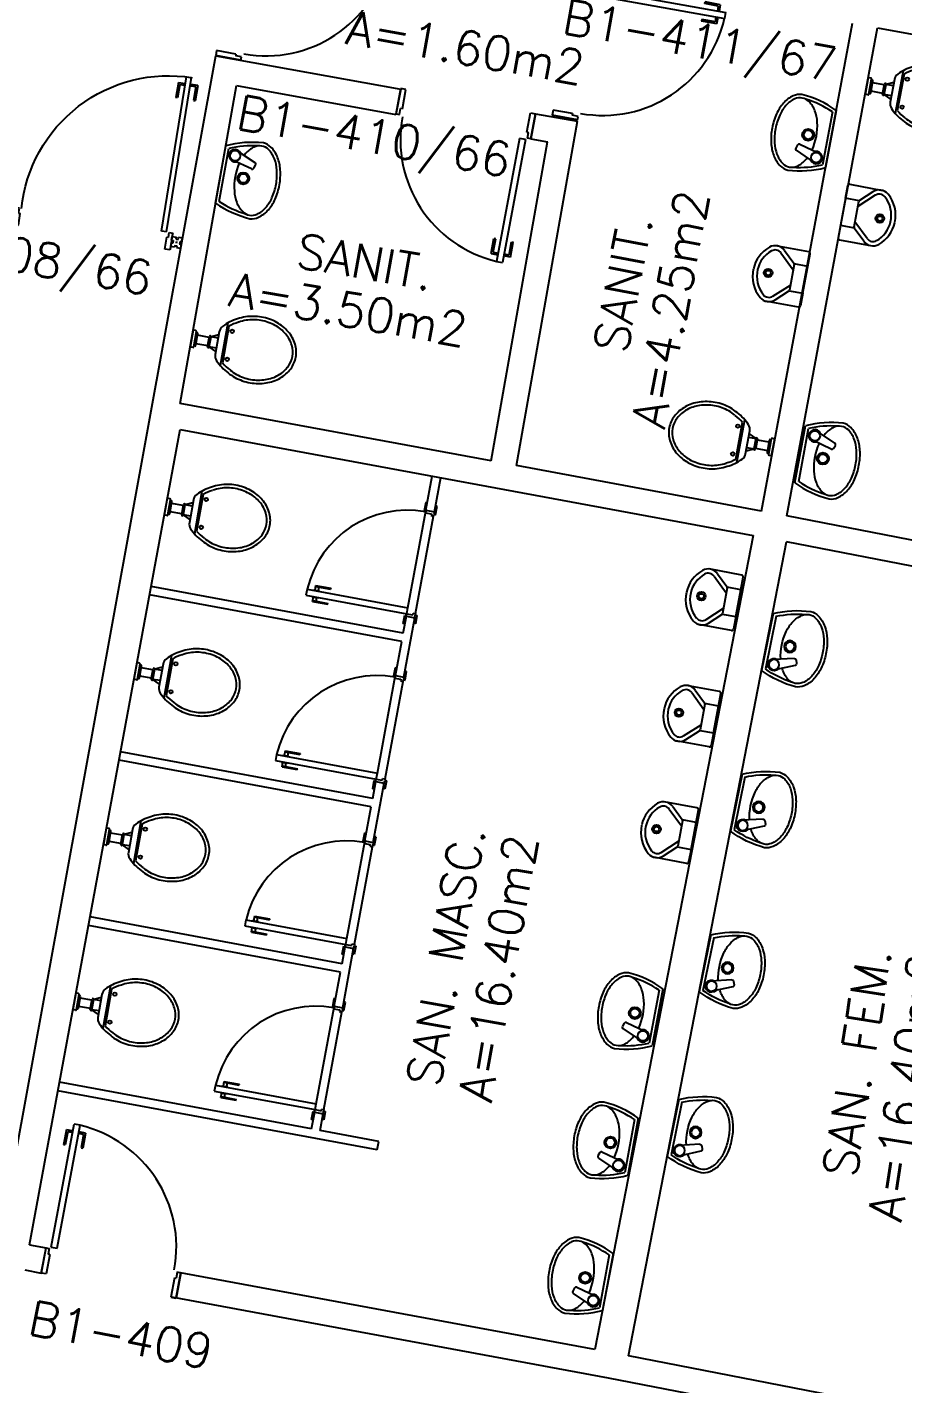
# Model space of a CAD drawing. Extents: x 26 to 324, y 73 to 188.
# Drawn here: x 254.72 to 259.85, y 159.82 to 167.75 of the extents above; entities that cross this region are included whole.
import ezdxf

# ---------------------------------------------------------------- set-up
doc = ezdxf.new("R2010")
doc.units = 0
doc.header["$LTSCALE"] = 0.01
doc.header["$MEASUREMENT"] = 0
doc.layers.get('0').update_dxf_attribs({"linetype": 'CONTINUOUS'})
for name, color, linetype in [('ALV', 2, 'CONTINUOUS'), ('DIV', 2, 'CONTINUOUS'), ('MARCO', 2, 'CONTINUOUS'), ('PEÇAS', 1, 'CONTINUOUS'), ('PORTA', 2, 'CONTINUOUS'), ('SOLEIRA', 1, 'CONTINUOUS'), ('TEXTO', 2, 'CONTINUOUS'), ('TEXTO-ENDEREÇO', 2, 'CONTINUOUS'), ('ÁREA', 2, 'CONTINUOUS')]:
    doc.layers.add(name, color=color, linetype=linetype)
doc.styles.add('UNB-100', font='simplex.shx', dxfattribs={"height": 0.2})
doc.styles.add('UNB-100-1', font='simplex.shx', dxfattribs={"height": 0.2})

# ---------------------------------------------------------------- blocks, each defined once
blk = doc.blocks.new('PDV2E-SLC')
at = {"layer": 'DIV'}
for p, q in [((0.0654, 0.0505), (0.0654, 0.9647)), ((0.0954, 0.9647), (0.0654, 0.9647)), ((0.0954, 0.0505), (0.0954, 0.9647)), ((0.0494, 0.05), (0.0293, 0.05)), ((0.0293, 0.05), (0.0293, 0.0347)), ((0.0293, 0.035), (0.0293, -0.035)), ((0.0494, 0.0199), (0.0494, 0.05)), ((0.0494, 0.0199), (0.0593, 0.0199)), ((0.0593, -0.05), (0.0593, 0.0199)), ((0.0654, 0.0505), (0.0954, 0.0505)), ((0.9279, -0.05), (0.9279, 0.0199)), ((0.9378, 0.0199), (0.9279, 0.0199)), ((0.9378, 0.05), (0.9579, 0.05)), ((0.9378, 0.0199), (0.9378, 0.05)), ((0.9579, 0.05), (0.9579, 0.0347)), ((0.9579, 0.035), (0.9579, -0.035)), ((0.0293, -0.035), (0.0293, -0.05)), ((0.0293, -0.05), (0.0593, -0.05)), ((0.9579, -0.05), (0.9279, -0.05)), ((0.9579, -0.035), (0.9579, -0.05))]:
    blk.add_line(p, q, dxfattribs=at)
at = {"layer": 'DIV', "color": 1}
for p, q in [((0.0229, 0.9247), (0.0629, 0.9247)), ((0.0229, 0.9247), (0.0229, 0.8347)), ((0.0329, 0.9147), (0.0629, 0.9147)), ((0.0329, 0.9147), (0.0329, 0.8347)), ((0.1375, 0.9247), (0.0975, 0.9247)), ((0.1275, 0.9147), (0.0975, 0.9147)), ((0.1275, 0.9147), (0.1275, 0.8347)), ((0.1375, 0.9247), (0.1375, 0.8347)), ((0.0329, 0.8347), (0.023, 0.8347)), ((0.1275, 0.8347), (0.1374, 0.8347))]:
    blk.add_line(p, q, dxfattribs=at)
blk.add_arc((0.0622, 0.1001), 0.8651, 356.67855, 90, dxfattribs=at)
blk = doc.blocks.new('MTT-SLC')
for p, q in [((-0.008, 0.03), (-0.03, 0.03)), ((-0.03, 0.03), (-0.03, 0.006)), ((-0.0185, 0.006), (-0.03, 0.006)), ((-0.0185, -0.006), (-0.0185, 0.006)), ((-0.008, 0.03), (-0.008, 0.02)), ((-0.008, 0.02), (0.008, 0.02)), ((-0.0051, 0), (0.0051, 0)), ((0, -0.0051), (0, 0.0051)), ((0.008, 0.03), (0.03, 0.03)), ((0.008, 0.03), (0.008, 0.02)), ((0.0205, -0.006), (0.0205, 0.006)), ((0.0205, 0.006), (0.03, 0.006)), ((0.03, 0.006), (0.03, 0.03)), ((-0.03, -0.03), (-0.03, -0.006)), ((-0.0185, -0.006), (-0.03, -0.006)), ((-0.008, -0.03), (-0.03, -0.03)), ((-0.008, -0.02), (0.008, -0.02)), ((-0.008, -0.03), (-0.008, -0.02)), ((0.008, -0.03), (0.008, -0.02)), ((0.008, -0.03), (0.03, -0.03)), ((0.0205, -0.006), (0.03, -0.006)), ((0.03, -0.006), (0.03, -0.03))]:
    blk.add_line(p, q)
blk = doc.blocks.new('LAVAT-P')
for p, q in [((-0.17, 0), (0.17, 0)), ((-0.1571, -0.02), (0.1571, -0.02)), ((0.0629, -0.1731), (0.0941, -0.0547)), ((0.102, -0.1867), (0.1508, -0.0744)), ((0.0693, -0.1851), (0.0895, -0.1921))]:
    blk.add_line(p, q)
for points in [[(0.0832, -0.0962, 0.121735), (-0.0823, -0.096, 0.073747), (-0.1451, -0.1217, 0.106861), (-0.1918, -0.165, 0.153587), (-0.2052, -0.2078, 0.153587)], [(-0.2052, -0.2078, 0.153587), (-0.1918, -0.2505, 0.106861), (-0.1451, -0.2938, 0.073747), (-0.0823, -0.3195, 0.060305), (0, -0.3295, 0.060305), (0.0823, -0.3195, 0.073747), (0.1451, -0.2938, 0.106861), (0.1918, -0.2505, 0.153587), (0.2052, -0.2078, 0.153587), (0.1918, -0.165, 0.106861), (0.1451, -0.1217, 0.014792), (0.1331, -0.1151, 0.039243)], [(-0.225, -0.2142, 0.136108), (-0.2082, -0.262, 0.106861), (-0.1553, -0.311, 0.073747), (-0.087, -0.3389, 0.060305), (0, -0.3495, 0.060305), (0.087, -0.3389, 0.073747), (0.1553, -0.311, 0.106861), (0.2082, -0.262, 0.136108), (0.225, -0.2142, 0.062982)]]:
    blk.add_lwpolyline(points, format="xyb")
for centre, radius in [((0.1225, -0.0645), 0.03), ((0, -0.1346), 0.0347), ((0, -0.1346), 0.0265)]:
    blk.add_circle(centre, radius)
for centre, radius, start, end in [((0.3757, -0.2542), 0.602, 155.02007, 176.19023), ((-0.3757, -0.2542), 0.602, 3.80977, 24.97993), ((0.3757, -0.2542), 0.582, 156.26859, 173.45785), ((0.1225, -0.0645), 0.0361, 302.46891, 199.25178), ((-0.3757, -0.2542), 0.582, 6.54215, 23.73141), ((0.0725, -0.1757), 0.01, 165.2139, 250.86035), ((0.0928, -0.1827), 0.01, 250.86035, 336.50679)]:
    blk.add_arc(centre, radius, start, end)
blk = doc.blocks.new('VDC-P')
for p, q in [((-0.1266, 0.1921), (0.1266, 0.1921)), ((-0.1089, 0.2021), (0.1089, 0.2021)), ((-0.0678, 0.1521), (0.0678, 0.1521)), ((-0.05, 0.1521), (-0.03, 0.1097)), ((-0.03, 0.1521), (-0.03, 0.1097)), ((0.03, 0.1097), (-0.03, 0.1097)), ((0.03, 0.0997), (-0.03, 0.0997)), ((-0.025, 0.0997), (-0.025, 0.03)), ((0.025, 0.0997), (0.025, 0.03)), ((0.03, 0.1521), (0.03, 0.1097)), ((0.05, 0.1521), (0.03, 0.1097)), ((-0.05, 0.015), (-0.05, 0)), ((-0.05, 0), (0.05, 0)), ((0.045, 0.02), (-0.045, 0.02)), ((-0.04, 0.025), (-0.04, 0.02)), ((0.035, 0.03), (-0.035, 0.03)), ((0.04, 0.025), (0.04, 0.02)), ((0.05, 0.015), (0.05, 0))]:
    blk.add_line(p, q)
for points in [[(0.1596, 0.2442, 0.050424), (0.1796, 0.2882, 0.082137), (0.195, 0.3811, 0.082137), (0.1796, 0.4739, 0.090148), (0.1379, 0.549, 0.104406), (0.0726, 0.6013, 0.117345), (0, 0.6186, 0.117345), (-0.0726, 0.6013, 0.104406), (-0.1379, 0.549, 0.090148), (-0.1796, 0.4739, 0.082137), (-0.195, 0.3811, 0.082137)], [(0.1423, 0.2543, 0.050424), (0.1607, 0.2946, 0.082137), (0.175, 0.3811, 0.082137), (0.1607, 0.4675, 0.090148), (0.1224, 0.5363, 0.104406), (0.0636, 0.5834, 0.117345), (0, 0.5986, 0.117345), (-0.0636, 0.5834, 0.104406), (-0.1224, 0.5363, 0.090148), (-0.1607, 0.4675, 0.082137), (-0.175, 0.3811, 0.082137)], [(-0.195, 0.3811, 0.082137), (-0.1796, 0.2882, 0.050424), (-0.1596, 0.2442, 0.104406)], [(-0.175, 0.3811, 0.082137), (-0.1607, 0.2946, 0.050424), (-0.1423, 0.2543, 0.050424)]]:
    blk.add_lwpolyline(points, format="xyb")
for centre in [(-0.083, 0.2256), (0.083, 0.2256)]:
    blk.add_circle(centre, 0.0101)
for centre, radius, start, end in [((0.0804, 0.3597), 0.2663, 205.68633, 226.75578), ((0.0804, 0.3597), 0.2463, 205.68633, 219.7706), ((-0.0804, 0.3597), 0.2663, 313.24422, 334.31367), ((-0.0804, 0.3597), 0.2463, 320.2294, 334.31367), ((-0.0678, 0.2021), 0.05, 226.75578, 270), ((0.0678, 0.2021), 0.05, 270, 313.24422), ((-0.03, 0.1047), 0.005, 90, 270), ((0.03, 0.1047), 0.005, 270, 90), ((-0.045, 0.015), 0.005, 90, 180), ((-0.035, 0.025), 0.005, 90, 180), ((0.035, 0.025), 0.005, 0, 90), ((0.045, 0.015), 0.005, 360, 90)]:
    blk.add_arc(centre, radius, start, end)
blk = doc.blocks.new('PE80-SLC')
for p, q in [((0.075, 0), (-0.075, 0)), ((-0.0749, -0.03), (-0.0749, 0)), ((0.075, 0), (0.075, -0.0199)), ((0.7769, 0.0097), (0.6869, 0.0097)), ((0.6869, -0.0003), (0.6869, 0.0096)), ((0.7769, 0.0097), (0.7769, -0.0303)), ((0.0401, -0.03), (-0.0749, -0.03)), ((0.075, -0.0199), (0.0401, -0.0199)), ((0.0401, -0.03), (0.0401, -0.0199)), ((0.085, -0.0299), (0.8169, -0.0299)), ((0.085, -0.0299), (0.085, -0.0649)), ((0.085, -0.0649), (0.8169, -0.0649)), ((0.7669, -0.0003), (0.6869, -0.0003)), ((0.7669, -0.0003), (0.7669, -0.0303)), ((0.7669, -0.0949), (0.7669, -0.0649)), ((0.7769, -0.1049), (0.7769, -0.0649)), ((0.8169, -0.0649), (0.8169, -0.0299)), ((0.7669, -0.0949), (0.6869, -0.0949)), ((0.6869, -0.0949), (0.6869, -0.1048)), ((0.7769, -0.1049), (0.6869, -0.1049)), ((0.0401, -0.771), (-0.0749, -0.771)), ((-0.0749, -0.771), (-0.0749, -0.801)), ((0.0401, -0.771), (0.0401, -0.7811)), ((0.075, -0.7811), (0.0401, -0.7811)), ((0.075, -0.801), (0.075, -0.7811)), ((0.075, -0.801), (-0.075, -0.801)), ((0.075, -0.8017), (-0.075, -0.8017))]:
    blk.add_line(p, q)
blk.add_arc((0.0853, -0.0303), 0.7313, 270, 357.34288)
blk = doc.blocks.new('MICTR-P')
for p, q in [((0.01, 0.165), (0.2051, 0.165)), ((0, 0.08), (0, 0.155)), ((0, 0.08), (0, -0.08)), ((0.081, 0.08), (0, 0.08)), ((0.1681, 0.1288), (0.08, 0.0456)), ((0.151, 0.147), (0.0831, 0.083)), ((0.08, -0.0757), (0.08, 0.0757)), ((0.1681, -0.1288), (0.08, -0.0456)), ((0, -0.08), (0, -0.155)), ((0, -0.08), (0.081, -0.08)), ((0.151, -0.147), (0.0831, -0.083)), ((0.01, -0.165), (0.2051, -0.165))]:
    blk.add_line(p, q)
for radius in [0.025, 0.015]:
    blk.add_circle((0.22, 0), radius)
for centre, radius, start, end in [((0.01, 0.155), 0.01, 90, 180), ((0.1973, 0.0979), 0.0675, 49.53195, 133.36342), ((0.09, 0.0757), 0.01, 133.36342, 180), ((0.1973, 0.0979), 0.0425, 49.53195, 133.36342), ((0.1137, 0), 0.1713, 357.40045, 49.53195), ((0.1137, 0), 0.1963, 358.27925, 49.53195), ((0.09, -0.0757), 0.01, 180, 226.63658), ((0.1137, 0), 0.1713, 310.46805, 357.35095), ((0.1137, 0), 0.1963, 310.46805, 357.70121), ((0.01, -0.155), 0.01, 180, 270), ((0.1973, -0.0979), 0.0675, 226.63658, 310.46805), ((0.1973, -0.0979), 0.0425, 226.63658, 310.46805)]:
    blk.add_arc(centre, radius, start, end)

msp = doc.modelspace()

# ---------------------------------------------------------------- linework, layer by layer
at = {"layer": 'ALV'}
for p, q in [((259.0212, 164.9247), (259.552, 167.7777)), ((259.1686, 164.8967), (259.6996, 167.751)), ((259.6996, 167.751), (261.1574, 167.4875)), ((254.0029, 157.5714), (255.8276, 167.587)), ((255.8276, 167.587), (256.91, 167.3914)), ((255.6197, 165.5544), (255.9485, 167.4127)), ((255.9485, 167.4127), (256.8816, 167.2441)), ((256.91, 167.3914), (256.8816, 167.2441)), ((257.5864, 165.1903), (257.9433, 167.2046)), ((257.699, 167.2488), (257.6706, 167.1015)), ((257.699, 167.2488), (257.9433, 167.2046)), ((257.4389, 165.2176), (257.769, 167.0837)), ((257.6706, 167.1015), (257.769, 167.0837)), ((257.4389, 165.2176), (255.6197, 165.5544)), ((254.7383, 160.6335), (255.6197, 165.4018)), ((255.6197, 165.4018), (258.9708, 164.7817)), ((259.0212, 164.9247), (257.5864, 165.1903)), ((262.7136, 164.2091), (259.1686, 164.8967)), ((258.9708, 164.7817), (258.0463, 160.0202)), ((258.2428, 159.9831), (259.1672, 164.7442)), ((262.5127, 164.0953), (259.1672, 164.7442)), ((254.7383, 160.6335), (254.8358, 160.615)), ((254.8077, 160.4676), (254.8358, 160.615)), ((254.711, 160.4859), (254.8077, 160.4676)), ((255.6241, 160.4686), (255.596, 160.3213)), ((258.0463, 160.0202), (255.5995, 160.4732)), ((260.6672, 159.5128), (258.2428, 159.9831))]:
    msp.add_line(p, q, dxfattribs=at)
msp.add_lwpolyline([(260.6377, 159.3659), (258.1248, 159.8532), (255.5714, 160.3258)], dxfattribs=at)
at = {"layer": 'DIV'}
for p, q in [((257.0577, 164.9289), (257.0947, 165.1289)), ((257.1069, 164.9199), (257.1438, 165.1198)), ((257.0577, 164.9289), (257.1069, 164.9199)), ((256.9159, 164.1619), (255.4414, 164.4349)), ((256.925, 164.2111), (255.4505, 164.4841)), ((256.925, 164.2111), (256.9432, 164.3094)), ((256.9281, 163.9529), (256.9924, 164.3003)), ((256.9432, 164.3094), (256.9924, 164.3003)), ((256.879, 163.9619), (256.9159, 164.1619)), ((256.879, 163.9619), (256.9281, 163.9529)), ((256.7463, 163.2441), (255.2715, 163.5171)), ((256.7372, 163.1949), (255.2624, 163.4679)), ((256.7463, 163.2441), (256.7645, 163.3424)), ((256.7493, 162.9859), (256.8135, 163.3334)), ((256.7645, 163.3424), (256.8136, 163.3334)), ((256.7001, 162.995), (256.7371, 163.195)), ((256.7001, 162.995), (256.7493, 162.9859)), ((256.5674, 162.2771), (255.0927, 162.5501)), ((256.5584, 162.228), (255.0836, 162.501)), ((256.5674, 162.2771), (256.5856, 162.3755)), ((256.5706, 162.0189), (256.6348, 162.3664)), ((256.5856, 162.3755), (256.6348, 162.3664)), ((256.5214, 162.028), (256.5584, 162.228)), ((256.5214, 162.028), (256.5706, 162.0189)), ((256.3887, 161.3101), (254.9138, 161.5832)), ((256.7729, 161.1882), (254.9047, 161.534)), ((256.3887, 161.3101), (256.4069, 161.4085)), ((256.4069, 161.4085), (256.456, 161.3994)), ((256.4379, 161.301), (256.456, 161.3994)), ((256.782, 161.2373), (256.4379, 161.301)), ((256.7729, 161.1882), (256.782, 161.2373))]:
    msp.add_line(p, q, dxfattribs=at)
at = {"layer": 'MARCO'}
for p, q in [((257.0561, 164.975), (257.047, 164.9258)), ((257.047, 164.9258), (257.0568, 164.924)), ((257.0568, 164.924), (257.055, 164.9142)), ((257.055, 164.9142), (257.0894, 164.9078)), ((257.0659, 164.9732), (257.0561, 164.975)), ((257.0577, 164.9289), (257.0568, 164.924)), ((257.0894, 164.9078), (257.0876, 164.898)), ((257.1023, 164.8953), (257.1042, 164.9051)), ((257.1069, 164.9199), (257.1042, 164.9051)), ((257.1042, 164.9051), (257.114, 164.9033)), ((257.1231, 164.9525), (257.1132, 164.9543)), ((257.114, 164.9033), (257.1231, 164.9525)), ((257.0876, 164.898), (257.1023, 164.8953)), ((256.9252, 164.267), (256.9343, 164.3162)), ((256.9343, 164.3162), (256.9441, 164.3144)), ((256.9432, 164.3094), (256.9441, 164.3144)), ((256.9441, 164.3144), (256.9459, 164.3242)), ((256.9459, 164.3242), (256.9803, 164.3178)), ((256.9803, 164.3178), (256.9822, 164.3277)), ((256.9822, 164.3277), (256.9969, 164.3249)), ((256.9924, 164.3003), (256.9951, 164.3151)), ((256.9969, 164.3249), (256.9951, 164.3151)), ((256.9951, 164.3151), (257.0049, 164.3133)), ((257.0049, 164.3133), (256.9958, 164.2641)), ((256.935, 164.2652), (256.9252, 164.267)), ((256.9958, 164.2641), (256.986, 164.2659)), ((256.8773, 164.008), (256.8682, 163.9589)), ((256.8682, 163.9589), (256.8781, 163.957)), ((256.8781, 163.957), (256.8762, 163.9472)), ((256.8871, 164.0062), (256.8773, 164.008)), ((256.879, 163.9619), (256.8781, 163.957)), ((256.9281, 163.9529), (256.9254, 163.9381)), ((256.9443, 163.9855), (256.9345, 163.9873)), ((256.9352, 163.9363), (256.9443, 163.9855)), ((256.8762, 163.9472), (256.9107, 163.9408)), ((256.9107, 163.9408), (256.9088, 163.931)), ((256.9088, 163.931), (256.9236, 163.9283)), ((256.9236, 163.9283), (256.9254, 163.9381)), ((256.9254, 163.9381), (256.9352, 163.9363)), ((256.7464, 163.3), (256.7555, 163.3492)), ((256.7555, 163.3492), (256.7654, 163.3474)), ((256.7645, 163.3424), (256.7654, 163.3474)), ((256.7654, 163.3474), (256.7672, 163.3572)), ((256.7672, 163.3572), (256.8016, 163.3508)), ((256.8016, 163.3508), (256.8034, 163.3607)), ((256.8034, 163.3607), (256.8182, 163.3579)), ((256.8136, 163.3334), (256.8163, 163.3481)), ((256.8182, 163.3579), (256.8163, 163.3481)), ((256.8163, 163.3481), (256.8262, 163.3463)), ((256.8262, 163.3463), (256.8171, 163.2971)), ((256.7563, 163.2982), (256.7464, 163.3)), ((256.8171, 163.2971), (256.8073, 163.2989)), ((256.6985, 163.041), (256.6894, 162.9919)), ((256.7083, 163.0392), (256.6985, 163.041)), ((256.7655, 163.0185), (256.7557, 163.0203)), ((256.7564, 162.9693), (256.7655, 163.0185)), ((256.6894, 162.9919), (256.6992, 162.9901)), ((256.6992, 162.9901), (256.6974, 162.9802)), ((256.6974, 162.9802), (256.7318, 162.9739)), ((256.7001, 162.995), (256.6992, 162.9901)), ((256.7318, 162.9739), (256.73, 162.964)), ((256.73, 162.964), (256.7448, 162.9613)), ((256.7448, 162.9613), (256.7466, 162.9711)), ((256.7493, 162.9859), (256.7466, 162.9711)), ((256.7466, 162.9711), (256.7564, 162.9693)), ((256.5676, 162.333), (256.5767, 162.3822)), ((256.5767, 162.3822), (256.5865, 162.3804)), ((256.5856, 162.3755), (256.5865, 162.3804)), ((256.5865, 162.3804), (256.5883, 162.3902)), ((256.5883, 162.3902), (256.6228, 162.3839)), ((256.6228, 162.3839), (256.6246, 162.3937)), ((256.6246, 162.3937), (256.6393, 162.391)), ((256.6348, 162.3664), (256.6375, 162.3811)), ((256.6393, 162.391), (256.6375, 162.3811)), ((256.6375, 162.3811), (256.6473, 162.3793)), ((256.6473, 162.3793), (256.6383, 162.3301)), ((256.5774, 162.3312), (256.5676, 162.333)), ((256.6383, 162.3301), (256.6284, 162.332)), ((256.5197, 162.074), (256.5106, 162.0249)), ((256.5296, 162.0722), (256.5197, 162.074)), ((256.5867, 162.0515), (256.5769, 162.0533)), ((256.5777, 162.0023), (256.5867, 162.0515)), ((256.5106, 162.0249), (256.5205, 162.0231)), ((256.5205, 162.0231), (256.5187, 162.0132)), ((256.5187, 162.0132), (256.5531, 162.0069)), ((256.5214, 162.028), (256.5205, 162.0231)), ((256.5531, 162.0069), (256.5513, 161.997)), ((256.5513, 161.997), (256.566, 161.9943)), ((256.566, 161.9943), (256.5678, 162.0041)), ((256.5706, 162.0189), (256.5678, 162.0041)), ((256.5678, 162.0041), (256.5777, 162.0023)), ((256.3889, 161.366), (256.398, 161.4152)), ((256.398, 161.4152), (256.4078, 161.4134)), ((256.4069, 161.4085), (256.4078, 161.4134)), ((256.4078, 161.4134), (256.4096, 161.4232)), ((256.4096, 161.4232), (256.444, 161.4169)), ((256.444, 161.4169), (256.4458, 161.4267)), ((256.4458, 161.4267), (256.4606, 161.424)), ((256.456, 161.3994), (256.4588, 161.4141)), ((256.4606, 161.424), (256.4588, 161.4141)), ((256.4588, 161.4141), (256.4686, 161.4123)), ((256.4686, 161.4123), (256.4595, 161.3632)), ((256.3987, 161.3642), (256.3889, 161.366)), ((256.4595, 161.3632), (256.4497, 161.365))]:
    msp.add_line(p, q, dxfattribs=at)
at = {"layer": 'PORTA'}
for p, q in [((256.3623, 164.4677), (256.3559, 164.4332)), ((256.3559, 164.4332), (256.9459, 164.3242)), ((256.3623, 164.4677), (256.9523, 164.3586)), ((256.3997, 164.4638), (256.3992, 164.4608)), ((256.3997, 164.4638), (256.4341, 164.4574)), ((256.412, 164.489), (256.4071, 164.4624)), ((256.4111, 164.4841), (256.4996, 164.4677)), ((256.412, 164.489), (256.5005, 164.4726)), ((256.4307, 164.4804), (256.4267, 164.4588)), ((256.4341, 164.4574), (256.4336, 164.4545)), ((256.5005, 164.4726), (256.4996, 164.4677)), ((256.3922, 164.4235), (256.3928, 164.4264)), ((256.3922, 164.4235), (256.4267, 164.4171)), ((256.3947, 164.3956), (256.3996, 164.4221)), ((256.3947, 164.3956), (256.4832, 164.3792)), ((256.3956, 164.4005), (256.4841, 164.3841)), ((256.4153, 164.3968), (256.4193, 164.4185)), ((256.4267, 164.4171), (256.4272, 164.4201)), ((256.4832, 164.3792), (256.4841, 164.3841)), ((256.9459, 164.3242), (256.9523, 164.3586)), ((256.1835, 163.5007), (256.1772, 163.4663)), ((256.1835, 163.5007), (256.7735, 163.3916)), ((256.221, 163.4968), (256.2204, 163.4939)), ((256.221, 163.4968), (256.2554, 163.4904)), ((256.2332, 163.522), (256.2283, 163.4954)), ((256.2323, 163.5171), (256.3208, 163.5007)), ((256.2332, 163.522), (256.3217, 163.5056)), ((256.252, 163.5134), (256.248, 163.4918)), ((256.2554, 163.4904), (256.2548, 163.4875)), ((256.3217, 163.5056), (256.3208, 163.5007)), ((256.1772, 163.4663), (256.7672, 163.3572)), ((256.2135, 163.4565), (256.214, 163.4594)), ((256.2135, 163.4565), (256.2479, 163.4501)), ((256.216, 163.4286), (256.2209, 163.4551)), ((256.216, 163.4286), (256.3045, 163.4122)), ((256.2169, 163.4335), (256.3054, 163.4171)), ((256.2365, 163.4299), (256.2405, 163.4515)), ((256.2479, 163.4501), (256.2485, 163.4531)), ((256.3045, 163.4122), (256.3054, 163.4171)), ((256.7672, 163.3572), (256.7735, 163.3916)), ((256.0047, 162.5337), (255.9983, 162.4993)), ((256.0047, 162.5337), (256.5947, 162.4246)), ((256.0421, 162.5298), (256.0416, 162.5269)), ((256.0421, 162.5298), (256.0765, 162.5235)), ((256.0544, 162.555), (256.0495, 162.5285)), ((256.0535, 162.5501), (256.142, 162.5337)), ((256.0544, 162.555), (256.1429, 162.5387)), ((256.0732, 162.5465), (256.0692, 162.5248)), ((256.0765, 162.5235), (256.076, 162.5205)), ((256.1429, 162.5387), (256.142, 162.5337)), ((255.9983, 162.4993), (256.5883, 162.3902)), ((256.0347, 162.4895), (256.0352, 162.4925)), ((256.0347, 162.4895), (256.0691, 162.4832)), ((256.0371, 162.4616), (256.042, 162.4881)), ((256.0371, 162.4616), (256.1256, 162.4452)), ((256.038, 162.4665), (256.1265, 162.4502)), ((256.0577, 162.4629), (256.0617, 162.4845)), ((256.0691, 162.4832), (256.0696, 162.4861)), ((256.1256, 162.4452), (256.1265, 162.4502)), ((256.5883, 162.3902), (256.5947, 162.4246)), ((255.8757, 161.588), (255.8707, 161.5615)), ((255.8747, 161.5831), (255.9632, 161.5667)), ((255.8757, 161.588), (255.9642, 161.5717)), ((255.8944, 161.5795), (255.8904, 161.5578)), ((255.9642, 161.5717), (255.9632, 161.5667)), ((255.826, 161.5667), (255.8196, 161.5323)), ((255.8196, 161.5323), (256.4096, 161.4232)), ((255.826, 161.5667), (256.416, 161.4576)), ((255.8559, 161.5225), (255.8565, 161.5255)), ((255.8559, 161.5225), (255.8903, 161.5162)), ((255.8584, 161.4946), (255.8633, 161.5212)), ((255.8584, 161.4946), (255.9469, 161.4782)), ((255.8593, 161.4995), (255.9478, 161.4832)), ((255.8634, 161.5628), (255.8628, 161.5599)), ((255.8634, 161.5628), (255.8978, 161.5565)), ((255.879, 161.4959), (255.883, 161.5175)), ((255.8903, 161.5162), (255.8909, 161.5191)), ((255.8978, 161.5565), (255.8972, 161.5535)), ((255.9469, 161.4782), (255.9478, 161.4832)), ((256.4096, 161.4232), (256.416, 161.4576))]:
    msp.add_line(p, q, dxfattribs=at)
at = {"layer": 'PORTA', "color": 1}
for centre in [(256.9468, 164.3291), (256.7681, 163.3621), (256.5893, 162.3951), (256.4105, 161.4281)]:
    msp.add_arc(centre, 0.6, 79.52746, 166.66147, dxfattribs=at)
at = {"layer": 'SOLEIRA'}
for p, q in [((256.9523, 164.3586), (257.0568, 164.924)), ((256.9969, 164.3249), (257.1023, 164.8953)), ((256.7735, 163.3916), (256.8781, 163.957)), ((256.8182, 163.3579), (256.9236, 163.9283)), ((256.5947, 162.4246), (256.6992, 162.9901)), ((256.6393, 162.391), (256.7448, 162.9613)), ((256.416, 161.4576), (256.5205, 162.0231)), ((256.4606, 161.424), (256.566, 161.9943))]:
    msp.add_line(p, q, dxfattribs=at)

# ---------------------------------------------------------------- block references
at = {"layer": 'DIV', "xscale": -1, "rotation": 350.7926959738454}
msp.add_blockref('PDV2E-SLC', (255.5972, 166.4967), dxfattribs=at)
at = {"layer": 'DIV', "rotation": 259.9512612981195}
msp.add_blockref('MTT-SLC', (255.5982, 166.4963), dxfattribs=at)
at = {"layer": 'PEÇAS'}
for name, p, rotation in [('VDC-P', (259.6363, 167.4103), 259.4609056885214), ('LAVAT-P', (259.4261, 167.1006), 259.4609056885209), ('LAVAT-P', (255.8566, 166.8935), 79.9668073157737), ('MICTR-P', (259.4969, 166.6754), 349.4609056885159), ('MICTR-P', (259.2762, 166.2769), 169.4609056885181), ('VDC-P', (255.6873, 165.9333), 259.9668073157716), ('VDC-P', (259.0889, 165.2985), 79.46090568852112), ('LAVAT-P', (259.2472, 165.256), 79.46090568852112), ('VDC-P', (255.5358, 164.9501), 259.9668073157716), ('MICTR-P', (258.8849, 164.3859), 169.4609056885181), ('VDC-P', (255.3581, 163.9885), 259.9668073157716), ('MICTR-P', (258.7539, 163.7051), 169.4609056885181), ('MICTR-P', (258.6228, 163.0242), 169.4609056885181), ('VDC-P', (255.1792, 163.0215), 259.9668073157716), ('VDC-P', (255.0008, 162.0564), 259.9668073157716), ('LAVAT-P', (258.4121, 161.9637), 259.5274622748276), ('LAVAT-P', (258.2689, 161.2067), 259.5274622748276), ('LAVAT-P', (258.1214, 160.4152), 259.5274622748276)]:
    msp.add_blockref(name, p, dxfattribs=dict(at, rotation=rotation))
at = {"layer": 'PEÇAS', "xscale": -1, "rotation": 78.49665281110806}
for p in [(259.0551, 164.1589), (258.8726, 163.2187), (258.69, 162.2785), (258.5033, 161.3167)]:
    msp.add_blockref('LAVAT-P', p, dxfattribs=at)
at = {"layer": 'PORTA'}
for p, rotation in [((256.0442, 168.3634), 349.7473839711588), ((258.0131, 168.0151), 349.7473839711588), ((257.6848, 167.1751), 259.426489146388), ((254.821, 160.5414), 79.41915766661165)]:
    msp.add_blockref('PE80-SLC', p, dxfattribs=dict(at, rotation=rotation))

# ---------------------------------------------------------------- texts
at = {"layer": 'TEXTO', "style": 'UNB-100'}
for s, rotation, p in [('SANIT.', 79.16571, (258.2329, 165.8394)), ('SANIT.', 350.01985, (256.2875, 166.3525)), ('SAN. MASC.', 79.99556, (257.1395, 161.5479)), ('SAN. FEM.', 81.1967, (259.5748, 161.0191))]:
    msp.add_text(s, height=0.2, rotation=rotation, dxfattribs=at).set_placement(p)
at = {"layer": 'TEXTO-ENDEREÇO', "style": 'UNB-100-1'}
for s, rotation, p in [('B1-411/67', 349.78384, (257.8454, 167.7214)), ('B1-410/66', 349.78384, (255.9398, 167.1627)), ('B1-408/66', 349.78384, (253.841, 166.4707)), ('B1-409', 348.95242, (254.7202, 160.112))]:
    msp.add_text(s, height=0.2, rotation=rotation, dxfattribs=at).set_placement(p)
at = {"layer": 'ÁREA', "style": 'UNB-100'}
for s, rotation, p in [('A=1.60m2', 350.01985, (256.5797, 167.6588)), ('A=4.25m2', 79.16571, (258.4534, 165.3976)), ('A=3.50m2', 350.01985, (255.8951, 166.1259)), ('A=16.40m2', 79.99556, (257.442, 161.4577)), ('A=16.40m2', 81.1967, (259.8378, 160.76))]:
    msp.add_text(s, height=0.2, rotation=rotation, dxfattribs=at).set_placement(p)

doc.saveas('drawing.dxf')
